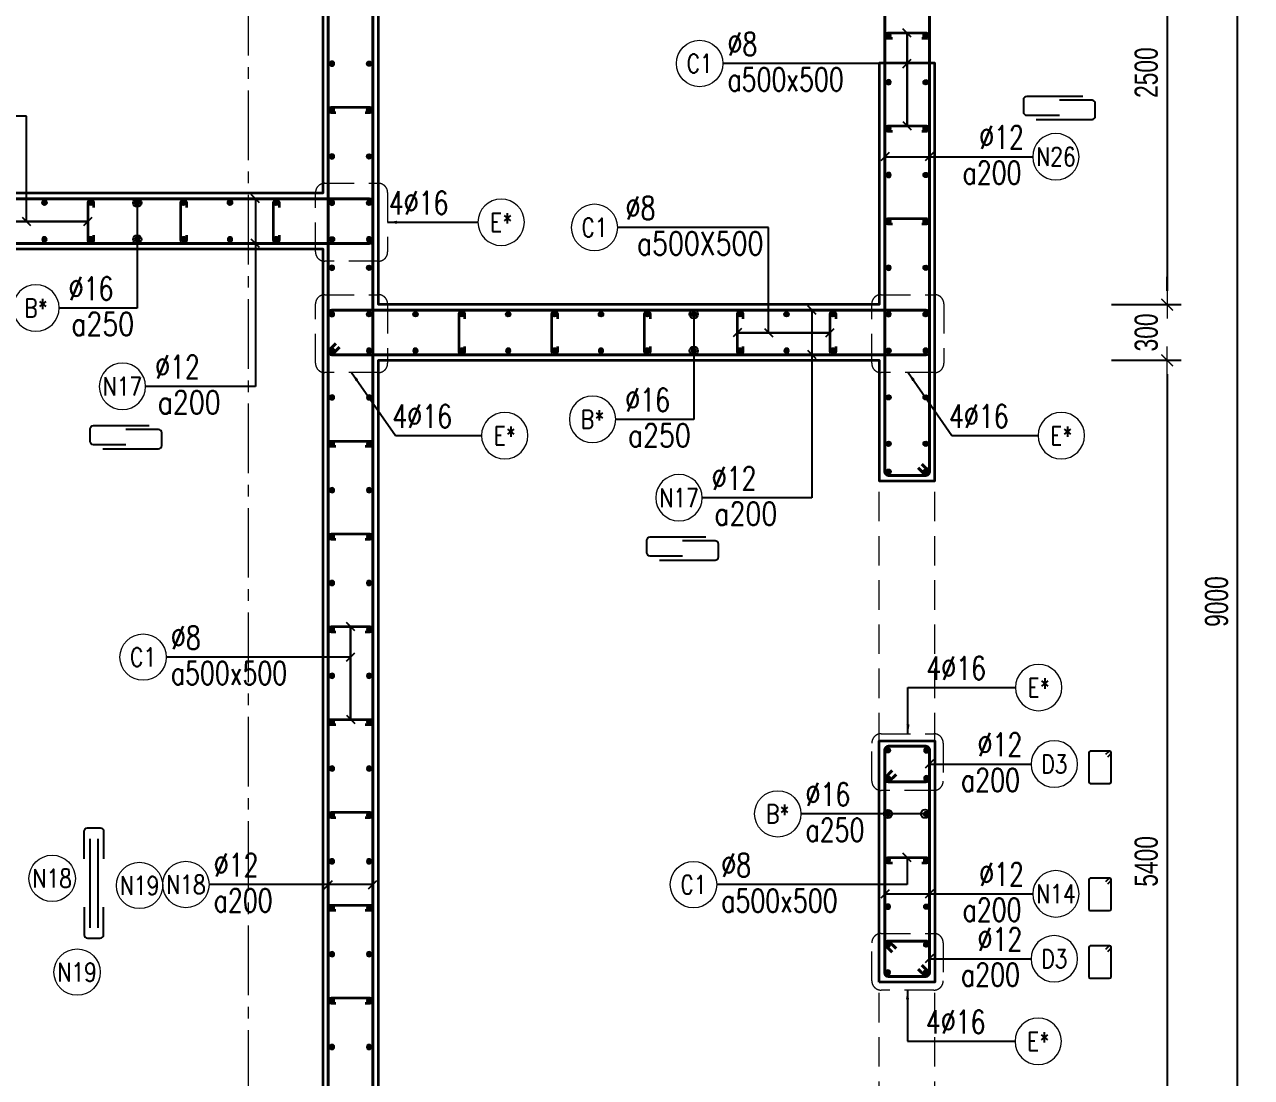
# Model space of a CAD drawing. Header units: millimetres. Extents: x 738475 to 1279438, y -34239 to 156422.
# Drawn here: x 1071865 to 1078478, y 142202 to 147875 of the extents above; entities that cross this region are included whole.
import ezdxf
from ezdxf.enums import TextEntityAlignment as Align

# ---------------------------------------------------------------- set-up
doc = ezdxf.new("R2010")
doc.units = ezdxf.units.MM
doc.header["$MEASUREMENT"] = 0
for name, pattern in [('HIDDEN', [9.525, 6.35, -3.175]), ('HIDDEN2', [4.7625, 3.175, -1.5875]), ('HT_Grid$0$CENTER2', [1.125, 0.75, -0.125, 0.125, -0.125])]:
    doc.linetypes.add(name, pattern=pattern)
doc.layers.get('0').update_dxf_attribs({"lineweight": 20})
doc.layers.get('Defpoints').update_dxf_attribs({"color": 151, "lineweight": 9})
for name, color, linetype in [('Hidden', 9, 'HIDDEN'), ('Leader', 6, 'Continuous'), ('Ligature', 1, 'Continuous')]:
    doc.layers.add(name, color=color, linetype=linetype)
for name, color, linetype, lineweight in [('HT_Grid$0$NDC_S_AXIS', 5, 'HT_Grid$0$CENTER2', 13), ('KC-LEADER', 153, 'Continuous', 18), ('KC-THEP', 6, 'Continuous', 40), ('NDC_S_BEAM', 3, 'HIDDEN2', 20), ('NDC_S_DIM', 1, 'Continuous', 15), ('NDC_S_HIDDEN', 8, 'HIDDEN2', 13), ('NDC_S_LEADER', 1, 'Continuous', 15), ('NDC_S_REBAR', 4, 'Continuous', 35), ('NDC_S_STIRRUP', 4, 'Continuous', 40), ('NDC_S_VN TEXT', 7, 'Continuous', 20), ('NDC_S_WALL', 6, 'Continuous', 35)]:
    doc.layers.add(name, color=color, linetype=linetype, lineweight=lineweight)
doc.styles.add('NDC_ARIAL', font='arial.ttf', dxfattribs={"width": 0.85})
doc.styles.add('NDC_DIM', font='', dxfattribs={"width": 0.75})
doc.styles.add('NDC_EN TXT', font='romans.shx', dxfattribs={"width": 0.8})
doc.styles.get('NDC_DIM').set_extended_font_data('Dotum')
doc.dimstyles.new('NDC_1-50', dxfattribs={"dimscale": 50, "dimtxt": 2.5, "dimasz": 1, "dimexe": 1.5, "dimexo": 0, "dimgap": 0.8, "dimtad": 1, "dimdec": 0, "dimdsep": 46, "dimtxsty": 'NDC_ARIAL', "dimblk": 'DIMMARK', "dimcen": 49999.938995, "dimdle": 1.5, "dimclrd": 1, "dimclre": 1, "dimclrt": 3, "dimadec": 0, "dimazin": 0, "dimtfac": 1, "dimtdec": 0, "dimtix": 1, "dimtmove": 2, "dimatfit": 3, "dimfxl": 1, "dimarcsym": 0})
doc.dimstyles.new('NDC_dim_30', dxfattribs={"dimscale": 30, "dimtxt": 2.5, "dimasz": 1.5, "dimexe": 1.5, "dimexo": 2.5, "dimgap": 1, "dimtad": 1, "dimdec": 0, "dimzin": 0, "dimdsep": 46, "dimtxsty": 'NDC_DIM', "dimblk": 'DIMMARK', "dimcen": 0.09, "dimdle": 1.2, "dimclrd": 1, "dimclre": 1, "dimclrt": 3, "dimadec": 0, "dimazin": 0, "dimtfac": 1, "dimtdec": 0, "dimtix": 1, "dimtofl": 0, "dimtmove": 0, "dimatfit": 3, "dimfxl": 6, "dimfxlon": 1, "dimtolj": 1, "dimtzin": 0, "dimarcsym": 0})
doc.dimstyles.new('NDC_dim_50', dxfattribs={"dimscale": 50, "dimtxt": 2.5, "dimasz": 1.5, "dimexe": 1.5, "dimexo": 2.5, "dimgap": 1, "dimtad": 1, "dimdec": 0, "dimzin": 0, "dimdsep": 46, "dimtxsty": 'NDC_DIM', "dimblk": 'DIMMARK', "dimcen": 0.09, "dimdle": 1.2, "dimclrd": 1, "dimclre": 1, "dimclrt": 3, "dimadec": 0, "dimazin": 0, "dimtfac": 1, "dimtdec": 0, "dimtix": 1, "dimtofl": 0, "dimtmove": 0, "dimatfit": 3, "dimfxl": 6, "dimfxlon": 1, "dimtolj": 1, "dimtzin": 0, "dimarcsym": 0})

# ---------------------------------------------------------------- blocks, each defined once
blk = doc.blocks.new('THEP')
at = {"layer": 'KC-LEADER', "color": 6}
blk.add_circle((0, 0), 14, dxfattribs=at)
at = {"layer": 'KC-THEP'}
for p, q in [((-14, 0), (14, 0)), ((9.9, 9.9), (-9.9, -9.9)), ((-9.9, 9.9), (9.9, -9.9)), ((0, 14), (0, -14))]:
    blk.add_line(p, q, dxfattribs=at)
blk = doc.blocks.new('DIMMARK')
at = {"layer": 'NDC_S_DIM', "color": 1}
blk.add_line((-1.5, 0), (1, 0), dxfattribs=at)
at = {"layer": 'NDC_S_DIM', "color": 2, "const_width": 0.1}
blk.add_lwpolyline([(-0.424, -0.424), (0.424, 0.424)], dxfattribs=at)
blk = doc.blocks.new('*U10')
blk.add_circle((2.5, 0), 2.5)
at = {"layer": 'NDC_S_VN TEXT', "color": 3, "style": 'NDC_EN TXT'}
for tag, width, p in [('DK2', 0.75, (-0.85, 0.85)), ('KC2', 0.8, (-0.85, -2.97))]:
    blk.add_attdef(tag, text='', height=2.5, dxfattribs=dict(at, width=width)).set_placement(p, align=Align.RIGHT)
at = {"layer": 'NDC_S_VN TEXT', "color": 7, "style": 'NDC_EN TXT', "width": 0.8}
blk.add_attdef('SH3', text='', height=2, dxfattribs=at).set_placement((2.5, 0), align=Align.MIDDLE)
blk = doc.blocks.new('A$C72321851')
at = {"layer": 'Ligature'}
for points in [[(-60.9, -129.3), (-60.9, 170.9, -0.414214), (-43.3, 188.5), (25.8, 188.5, -0.414214), (43.4, 170.9), (43.4, -4.3)], [(-39.7, -4.3), (-39.7, -179.5, 0.414214), (-22.1, -197.1), (47, -197.1, 0.414214), (64.6, -179.5), (64.6, 120.7)]]:
    blk.add_lwpolyline(points, format="xyb", dxfattribs=at)
blk = doc.blocks.new('*U13')
blk.add_circle((-2.5, 0), 2.5)
at = {"layer": 'NDC_S_VN TEXT', "color": 3, "style": 'NDC_EN TXT', "width": 0.75}
blk.add_attdef('DK1', (0.5, 0.85), '', height=2.5, dxfattribs=at)
at = {"layer": 'NDC_S_VN TEXT', "color": 7, "style": 'NDC_EN TXT', "width": 0.8}
blk.add_attdef('SH2', text='', height=2, dxfattribs=at).set_placement((-2.5, 0), align=Align.MIDDLE)
blk = doc.blocks.new('*U12')
blk.add_circle((-2.5, 0), 2.5)
at = {"layer": 'NDC_S_VN TEXT', "color": 3, "style": 'NDC_EN TXT', "width": 0.75}
for tag, p in [('DK1', (0.5, 0.85)), ('KC1', (0.5, -2.97))]:
    blk.add_attdef(tag, p, '', height=2.5, dxfattribs=at)
at = {"layer": 'NDC_S_VN TEXT', "color": 7, "style": 'NDC_EN TXT', "width": 0.8}
blk.add_attdef('SH2', text='', height=2, dxfattribs=at).set_placement((-2.5, 0), align=Align.MIDDLE)
blk = doc.blocks.new('A$C7BC65A55')
at = {"layer": 'Ligature'}
for p, q in [((-15.2, 372, 0), (-15.2, 38.5, 0)), ((15.2, 372, 0), (15.2, 38.5, 0))]:
    blk.add_line(p, q, dxfattribs=at)
for points in [[(-36.2, 296.5), (-36.2, 400.9, -0.414214), (-24, 413.1), (24, 413.1, -0.414214), (36.2, 400.9), (36.2, 296.5)], [(-36.2, 116.5), (-36.2, 12.2, 0.414214), (-24, 0), (24, 0, 0.414214), (36.2, 12.2), (36.2, 116.5)]]:
    blk.add_lwpolyline(points, format="xyb", dxfattribs=at)
blk = doc.blocks.new('*U11')
blk.add_circle((-2.5, 0), 2.5)
at = {"layer": 'NDC_S_VN TEXT', "color": 3, "style": 'NDC_EN TXT', "width": 0.75}
for tag, p in [('DK1', (0.5, 0.85)), ('KC1', (0.5, -2.97))]:
    blk.add_attdef(tag, p, '', height=2.5, dxfattribs=at)
at = {"layer": 'NDC_S_VN TEXT', "color": 7, "style": 'NDC_EN TXT', "width": 0.8}
blk.add_attdef('SH2', text='', height=2, dxfattribs=at).set_placement((-2.5, 0), align=Align.MIDDLE)
blk = doc.blocks.new('*D998')
at = {"layer": 'Defpoints', "color": 0, "transparency": 16777216}
for p in [(1076771.7, 145497.9), (1076471.7, 140747.9), (1076771.7, 139085.9)]:
    blk.add_point(p, dxfattribs=at)
at = {"layer": 'NDC_S_DIM', "color": 1, "lineweight": -2, "transparency": 16777216}
for p, q in [((1076471.7, 139385.9), (1076471.7, 139010.9)), ((1076771.7, 139385.9), (1076771.7, 139010.9)), ((1076396.7, 139085.9), (1076321.7, 139085.9)), ((1076846.7, 139085.9), (1076921.7, 139085.9))]:
    blk.add_line(p, q, dxfattribs=at)
at = {"layer": 'NDC_S_DIM', "color": 1, "lineweight": -2, "transparency": 16777216, "xscale": 75, "yscale": 75, "zscale": 75}
blk.add_blockref('DIMMARK', (1076471.7, 139085.9), dxfattribs=at)
at = {"layer": 'NDC_S_DIM', "color": 1, "lineweight": -2, "transparency": 16777216, "xscale": 75, "yscale": 75, "zscale": 75, "rotation": 180}
blk.add_blockref('DIMMARK', (1076771.7, 139085.9), dxfattribs=at)
at = {"layer": 'NDC_S_DIM', "color": 3, "transparency": 16777216, "insert": (1076621.7, 139198.5), "char_height": 125, "attachment_point": 5, "style": 'NDC_DIM'}
blk.add_mtext('\\A1;300', dxfattribs=at)
blk = doc.blocks.new('*D1005')
at = {"layer": 'Defpoints', "color": 0, "transparency": 16777216}
for p in [(1076771.7, 149266.2), (1078402.6, 149266.2), (1076771.7, 140266.2)]:
    blk.add_point(p, dxfattribs=at)
at = {"layer": 'NDC_S_DIM', "color": 1, "lineweight": -2, "transparency": 16777216}
for p, q in [((1078102.6, 149266.2), (1078477.6, 149266.2)), ((1078402.6, 140341.2), (1078402.6, 149191.2)), ((1078102.6, 140266.2), (1078477.6, 140266.2))]:
    blk.add_line(p, q, dxfattribs=at)
at = {"layer": 'NDC_S_DIM', "color": 1, "lineweight": -2, "transparency": 16777216, "xscale": 75, "yscale": 75, "zscale": 75}
for p, rotation in [((1078402.6, 149266.2), 90), ((1078402.6, 140266.2), 270)]:
    blk.add_blockref('DIMMARK', p, dxfattribs=dict(at, rotation=rotation))
at = {"layer": 'NDC_S_DIM', "color": 3, "transparency": 16777216, "insert": (1078290, 144766.2), "char_height": 125, "attachment_point": 5, "rotation": 90, "style": 'NDC_DIM'}
blk.add_mtext('\\A1;9000', dxfattribs=at)
blk = doc.blocks.new('*D1014')
at = {"layer": 'Defpoints', "color": 0, "ltscale": 200, "transparency": 16777216}
for p in [(1076471.7, 148866.2), (1076471.7, 146366.2), (1078023.5, 146366.2)]:
    blk.add_point(p, dxfattribs=at)
at = {"layer": 'NDC_S_DIM', "color": 1, "lineweight": -2, "ltscale": 200, "transparency": 16777216}
for p, q in [((1077723.5, 148866.2), (1078098.5, 148866.2)), ((1078023.5, 148791.2), (1078023.5, 146441.2)), ((1077723.5, 146366.2), (1078098.5, 146366.2))]:
    blk.add_line(p, q, dxfattribs=at)
at = {"layer": 'NDC_S_DIM', "color": 1, "lineweight": -2, "ltscale": 200, "transparency": 16777216, "xscale": 75, "yscale": 75, "zscale": 75}
for p, rotation in [((1078023.5, 148866.2), 90), ((1078023.5, 146366.2), 270)]:
    blk.add_blockref('DIMMARK', p, dxfattribs=dict(at, rotation=rotation))
at = {"layer": 'NDC_S_DIM', "color": 3, "ltscale": 200, "transparency": 16777216, "insert": (1077910.9, 147616.2), "char_height": 125, "attachment_point": 5, "rotation": 90, "style": 'NDC_DIM'}
blk.add_mtext('\\A1;2500', dxfattribs=at)
blk = doc.blocks.new('*D1015')
at = {"layer": 'Defpoints', "color": 0, "ltscale": 200, "transparency": 16777216}
for p in [(1076471.7, 146366.2), (1076471.7, 146066.2), (1078023.5, 146066.2)]:
    blk.add_point(p, dxfattribs=at)
at = {"layer": 'NDC_S_DIM', "color": 1, "lineweight": -2, "ltscale": 200, "transparency": 16777216}
for p, q in [((1078023.5, 146441.2), (1078023.5, 146516.2)), ((1077723.5, 146366.2), (1078098.5, 146366.2)), ((1077723.5, 146066.2), (1078098.5, 146066.2)), ((1078023.5, 145991.2), (1078023.5, 145916.2))]:
    blk.add_line(p, q, dxfattribs=at)
at = {"layer": 'NDC_S_DIM', "color": 1, "lineweight": -2, "ltscale": 200, "transparency": 16777216, "xscale": 75, "yscale": 75, "zscale": 75}
for p, rotation in [((1078023.5, 146366.2), 270), ((1078023.5, 146066.2), 90)]:
    blk.add_blockref('DIMMARK', p, dxfattribs=dict(at, rotation=rotation))
at = {"layer": 'NDC_S_DIM', "color": 3, "ltscale": 200, "transparency": 16777216, "insert": (1077910.9, 146216.2), "char_height": 125, "attachment_point": 5, "rotation": 90, "style": 'NDC_DIM'}
blk.add_mtext('\\A1;300', dxfattribs=at)
blk = doc.blocks.new('*D1016')
at = {"layer": 'Defpoints', "color": 0, "ltscale": 200, "transparency": 16777216}
for p in [(1076471.7, 146066.2), (1076471.7, 140666.2), (1078023.5, 140666.2)]:
    blk.add_point(p, dxfattribs=at)
at = {"layer": 'NDC_S_DIM', "color": 1, "lineweight": -2, "ltscale": 200, "transparency": 16777216}
for p, q in [((1077723.5, 146066.2), (1078098.5, 146066.2)), ((1078023.5, 145991.2), (1078023.5, 140741.2)), ((1077723.5, 140666.2), (1078098.5, 140666.2))]:
    blk.add_line(p, q, dxfattribs=at)
at = {"layer": 'NDC_S_DIM', "color": 1, "lineweight": -2, "ltscale": 200, "transparency": 16777216, "xscale": 75, "yscale": 75, "zscale": 75}
for p, rotation in [((1078023.5, 146066.2), 90), ((1078023.5, 140666.2), 270)]:
    blk.add_blockref('DIMMARK', p, dxfattribs=dict(at, rotation=rotation))
at = {"layer": 'NDC_S_DIM', "color": 3, "ltscale": 200, "transparency": 16777216, "insert": (1077910.9, 143366.2), "char_height": 125, "attachment_point": 5, "rotation": 90, "style": 'NDC_DIM'}
blk.add_mtext('\\A1;5400', dxfattribs=at)

msp = doc.modelspace()

# ---------------------------------------------------------------- linework, layer by layer
for centre in [(1072013.373, 143274.632), (1072484.342, 143236.472), (1072147.821, 142769.629)]:
    msp.add_circle(centre, 125)
at = {"layer": 'HT_Grid$0$NDC_S_AXIS', "ltscale": 500}
msp.add_line((1073071.673, 138707.632), (1073071.673, 150983.746), dxfattribs=at)
at = {"layer": 'Ligature'}
for points in [[(1077702.862, 143929.717), (1077718.828, 143945.683, 0.66817864), (1077713.054, 143959.621), (1077608.425, 143959.621, 0.41421356), (1077600.261, 143951.456), (1077600.261, 143794.348, 0.41421356), (1077608.426, 143786.184), (1077713.054, 143786.184, 0.41421356), (1077721.219, 143794.348), (1077721.219, 143951.456, 0.66817864), (1077707.281, 143957.229), (1077691.315, 143941.264)], [(1077702.834, 143245.288), (1077718.8, 143261.253, 0.66817864), (1077713.026, 143275.192), (1077608.397, 143275.192, 0.41421356), (1077600.232, 143267.027), (1077600.233, 143109.919, 0.41421356), (1077608.397, 143101.754), (1077713.026, 143101.754, 0.41421356), (1077721.191, 143109.919), (1077721.191, 143267.027, 0.66817864), (1077707.253, 143272.8), (1077691.287, 143256.834)], [(1077702.834, 142880.687), (1077718.8, 142896.652, 0.66817864), (1077713.026, 142910.591), (1077608.397, 142910.591, 0.41421356), (1077600.232, 142902.426), (1077600.233, 142745.318, 0.41421356), (1077608.397, 142737.153), (1077713.026, 142737.153, 0.41421356), (1077721.191, 142745.318), (1077721.191, 142902.426, 0.66817864), (1077707.253, 142908.199), (1077691.287, 142892.233)]]:
    msp.add_lwpolyline(points, format="xyb", dxfattribs=at)
at = {"layer": 'NDC_S_BEAM', "ltscale": 50}
for p, q in [((1076471.673, 144007.897), (1076471.673, 145407.897)), ((1076771.673, 144007.897), (1076771.673, 145407.897)), ((1076471.673, 141307.897), (1076471.673, 142707.897)), ((1076771.673, 141307.897), (1076771.673, 142707.897))]:
    msp.add_line(p, q, dxfattribs=at)
at = {"layer": 'NDC_S_HIDDEN', "ltscale": 50}
for points in [[(1073482.719, 147019.641), (1073771.673, 147019.641, -0.41421356), (1073821.673, 146969.641), (1073821.673, 146649.903, -0.41421356), (1073771.673, 146599.903), (1073482.719, 146599.903, -0.41421356), (1073432.719, 146649.903), (1073432.719, 146969.641, -0.41421356)], [(1073482.719, 146419.641), (1073771.673, 146419.641, -0.41421356), (1073821.673, 146369.641), (1073821.673, 146049.903, -0.41421356), (1073771.673, 145999.903), (1073482.719, 145999.903, -0.41421356), (1073432.719, 146049.903), (1073432.719, 146369.641, -0.41421356)], [(1076480.837, 146419.641), (1076769.79, 146419.641, -0.41421356), (1076819.79, 146369.641), (1076819.79, 146049.903, -0.41421356), (1076769.79, 145999.903), (1076480.837, 145999.903, -0.41421356), (1076430.837, 146049.903), (1076430.837, 146369.641, -0.41421356)], [(1076481.406, 144053.843), (1076766.162, 144053.843, -0.41421356), (1076816.162, 144003.843), (1076816.162, 143798.835, -0.41421356), (1076766.162, 143748.835), (1076481.406, 143748.835, -0.41421356), (1076431.406, 143798.835), (1076431.406, 144003.843, -0.41421356)], [(1076481.406, 142977.732), (1076766.162, 142977.732, -0.41421356), (1076816.162, 142927.732), (1076816.162, 142722.724, -0.41421356), (1076766.162, 142672.724), (1076481.406, 142672.724, -0.41421356), (1076431.406, 142722.724), (1076431.406, 142927.732, -0.41421356)]]:
    msp.add_lwpolyline(points, format="xyb", close=True, dxfattribs=at)
at = {"layer": 'NDC_S_REBAR'}
for points in [[(1076543.21, 147799.656), (1076518.21, 147799.656, -1), (1076518.21, 147829.656), (1076725.234, 147829.656, -1), (1076725.234, 147799.656), (1076700.234, 147799.656)], [(1073543.099, 147399.656), (1073518.099, 147399.656, -1), (1073518.099, 147429.656), (1073725.123, 147429.656, -1), (1073725.123, 147399.656), (1073700.123, 147399.656)], [(1076543.21, 147299.656), (1076518.21, 147299.656, -1), (1076518.21, 147329.656), (1076725.234, 147329.656, -1), (1076725.234, 147299.656), (1076700.234, 147299.656)], [(1072236.673, 146739.656), (1072236.673, 146714.656, -1), (1072206.673, 146714.656), (1072206.673, 146914.656, -1), (1072236.673, 146914.656), (1072236.673, 146889.656)], [(1072736.673, 146739.656), (1072736.673, 146714.656, -1), (1072706.673, 146714.656), (1072706.673, 146914.656, -1), (1072736.673, 146914.656), (1072736.673, 146889.656)], [(1073236.673, 146739.656), (1073236.673, 146714.656, -1), (1073206.673, 146714.656), (1073206.673, 146914.656, -1), (1073236.673, 146914.656), (1073236.673, 146889.656)], [(1076543.21, 146799.656), (1076518.21, 146799.656, -1), (1076518.21, 146829.656), (1076725.234, 146829.656, -1), (1076725.234, 146799.656), (1076700.234, 146799.656)], [(1074236.673, 146139.656), (1074236.673, 146114.656, -1), (1074206.673, 146114.656), (1074206.673, 146314.656, -1), (1074236.673, 146314.656), (1074236.673, 146289.656)], [(1074736.673, 146139.656), (1074736.673, 146114.656, -1), (1074706.673, 146114.656), (1074706.673, 146314.656, -1), (1074736.673, 146314.656), (1074736.673, 146289.656)], [(1075236.673, 146139.656), (1075236.673, 146114.656, -1), (1075206.673, 146114.656), (1075206.673, 146314.656, -1), (1075236.673, 146314.656), (1075236.673, 146289.656)], [(1075736.673, 146139.656), (1075736.673, 146114.656, -1), (1075706.673, 146114.656), (1075706.673, 146314.656, -1), (1075736.673, 146314.656), (1075736.673, 146289.656)], [(1076236.673, 146139.656), (1076236.673, 146114.656, -1), (1076206.673, 146114.656), (1076206.673, 146314.656, -1), (1076236.673, 146314.656), (1076236.673, 146289.656)], [(1073543.21, 145601.203), (1073518.21, 145601.203, -1), (1073518.21, 145631.203), (1073725.234, 145631.203, -1), (1073725.234, 145601.203), (1073700.234, 145601.203)], [(1073543.21, 145101.203), (1073518.21, 145101.203, -1), (1073518.21, 145131.203), (1073725.234, 145131.203, -1), (1073725.234, 145101.203), (1073700.234, 145101.203)], [(1073543.21, 144601.203), (1073518.21, 144601.203, -1), (1073518.21, 144631.203), (1073725.234, 144631.203, -1), (1073725.234, 144601.203), (1073700.234, 144601.203)], [(1073543.21, 144101.203), (1073518.21, 144101.203, -1), (1073518.21, 144131.203), (1073725.234, 144131.203, -1), (1073725.234, 144101.203), (1073700.234, 144101.203)], [(1073543.21, 143601.203), (1073518.21, 143601.203, -1), (1073518.21, 143631.203), (1073725.234, 143631.203, -1), (1073725.234, 143601.203), (1073700.234, 143601.203)], [(1076543.16, 143357.18), (1076518.16, 143357.18, -1), (1076518.16, 143387.18), (1076725.185, 143387.18, -1), (1076725.185, 143357.18), (1076700.185, 143357.18)], [(1073543.21, 143101.203), (1073518.21, 143101.203, -1), (1073518.21, 143131.203), (1073725.234, 143131.203, -1), (1073725.234, 143101.203), (1073700.234, 143101.203)], [(1073543.21, 142601.203), (1073518.21, 142601.203, -1), (1073518.21, 142631.203), (1073725.234, 142631.203, -1), (1073725.234, 142601.203), (1073700.234, 142601.203)]]:
    msp.add_lwpolyline(points, format="xyb", dxfattribs=at)
at = {"layer": 'NDC_S_STIRRUP'}
for points in [[(1073701.673, 140256.203), (1073741.673, 140216.203, -0.41421356), (1073721.673, 140196.203), (1073521.673, 140196.203, -0.41421356), (1073501.673, 140216.203), (1073501.673, 149316.203, -0.41421356), (1073521.673, 149336.203), (1073721.673, 149336.203, -0.41421356), (1073741.673, 149316.203), (1073741.673, 140216.203, -0.41421356), (1073721.673, 140196.203), (1073681.673, 140236.203)], [(1076701.673, 145506.203), (1076741.673, 145466.203, -0.41421356), (1076721.673, 145446.203), (1076521.673, 145446.203, -0.41421356), (1076501.673, 145466.203), (1076501.673, 149316.203, -0.41421356), (1076521.673, 149336.203), (1076721.673, 149336.203, -0.41421356), (1076741.673, 149316.203), (1076741.673, 145466.203, -0.41421356), (1076721.673, 145446.203), (1076681.673, 145486.203)], [(1070461.673, 146736.203), (1070421.673, 146696.203, -0.41421356), (1070401.673, 146716.203), (1070401.673, 146916.203, -0.41421356), (1070421.673, 146936.203), (1073721.644, 146936.203, -0.41421356), (1073741.644, 146916.203), (1073741.644, 146716.203, -0.41435759), (1073721.644, 146696.203), (1070421.673, 146696.203, -0.41421356), (1070401.673, 146716.203), (1070441.673, 146756.203)], [(1073561.673, 146136.203), (1073521.673, 146096.203, -0.41421356), (1073501.673, 146116.203), (1073501.673, 146316.203, -0.41421356), (1073521.673, 146336.203), (1076721.673, 146336.203, -0.41421356), (1076741.673, 146316.203), (1076741.673, 146116.203, -0.41435759), (1076721.673, 146096.203), (1073521.673, 146096.203, -0.41421356), (1073501.673, 146116.203), (1073541.673, 146156.203)], [(1076541.673, 143855.233), (1076501.673, 143815.233, 0.41421356), (1076521.673, 143795.233), (1076721.673, 143795.233, 0.41421356), (1076741.673, 143815.233), (1076741.673, 143966.203, 0.41421356), (1076721.673, 143986.203), (1076521.673, 143986.203, 0.41421356), (1076501.673, 143966.203), (1076501.673, 143815.233, 0.41421356), (1076521.673, 143795.233), (1076561.673, 143835.233)], [(1076701.701, 142806.203), (1076741.701, 142766.203, -0.41421356), (1076721.701, 142746.203), (1076521.701, 142746.203, -0.41421356), (1076501.701, 142766.203), (1076501.701, 143966.203, -0.41421356), (1076521.701, 143986.203), (1076721.701, 143986.203, -0.41421356), (1076741.701, 143966.203), (1076741.701, 142766.203, -0.41421356), (1076721.701, 142746.203), (1076681.701, 142786.203)], [(1076541.673, 142877.173), (1076501.673, 142917.173, -0.41421356), (1076521.673, 142937.173), (1076721.673, 142937.173, -0.41421356), (1076741.673, 142917.173), (1076741.673, 142766.203, -0.41421356), (1076721.673, 142746.203), (1076521.673, 142746.203, -0.41421356), (1076501.673, 142766.203), (1076501.673, 142917.173, -0.41421356), (1076521.673, 142937.173), (1076561.673, 142897.173)]]:
    msp.add_lwpolyline(points, format="xyb", dxfattribs=at)
at = {"layer": 'NDC_S_WALL'}
for points in [[(1076471.673, 148766.203), (1076771.673, 148766.203), (1076771.673, 149366.203), (1072521.673, 149366.203), (1072521.673, 148866.203), (1073471.673, 148866.203), (1073471.673, 146966.203), (1070671.673, 146966.203)], [(1069171.673, 140166.203), (1076771.673, 140166.203), (1076771.673, 141316.203), (1076471.673, 141316.203), (1076471.673, 140666.203), (1073771.673, 140666.203), (1073771.673, 146066.203), (1076471.673, 146066.203), (1076471.673, 145416.203), (1076771.673, 145416.203), (1076771.673, 147666.203), (1076471.673, 147666.203), (1076471.673, 146366.203), (1073771.673, 146366.203), (1073771.673, 148866.203), (1076471.673, 148866.203), (1076471.673, 148766.203)], [(1070671.673, 146666.203), (1073471.673, 146666.203), (1073471.673, 140666.203), (1069171.673, 140666.203)], [(1076471.673, 142716.203), (1076471.673, 144016.203), (1076771.673, 144016.203), (1076771.673, 142716.203), (1076471.673, 142716.203)]]:
    msp.add_lwpolyline(points, dxfattribs=at)

# ---------------------------------------------------------------- block references
at = {"layer": 'Hidden', "xscale": 1.44, "yscale": 1.44, "zscale": 1.44}
msp.add_blockref('A$C7BC65A55', (1072238.453, 142952.352, 0.03), dxfattribs=at)
at = {"layer": 'KC-THEP', "xscale": -1}
for p, rotation in [((1076521.673, 147814.656), 170.331435563619), ((1073521.673, 147664.656), 170.331435563619), ((1076521.673, 147564.656), 170.331435563619), ((1073521.673, 147414.656), 170.331435563619), ((1076521.673, 147314.656), 170.331435563619), ((1073521.673, 147164.656), 170.331435563619), ((1076521.673, 147064.656), 170.331435563619), ((1073521.673, 146914.656), 170.331435563619), ((1076521.673, 146814.656), 170.331435563619), ((1071971.673, 146717.749), 350.3314355636191), ((1072221.673, 146717.749), 350.3314355636191), ((1072471.673, 146717.749), 350.3314355636191), ((1072721.673, 146717.749), 350.3314355636191), ((1072971.673, 146717.749), 350.3314355636191), ((1073221.673, 146717.749), 350.3314355636191), ((1073721.644, 146718.05), 170.331435563619), ((1073521.701, 146564.355), 350.3314355636191), ((1076521.673, 146564.656), 170.331435563619), ((1073521.701, 146314.355), 350.3314355636191), ((1076521.673, 146314.656), 170.331435563619), ((1073721.673, 146117.749), 350.3314355636191), ((1073971.673, 146117.749), 350.3314355636191), ((1074221.673, 146117.749), 350.3314355636191), ((1074471.673, 146117.749), 350.3314355636191), ((1074721.673, 146117.749), 350.3314355636191), ((1074971.673, 146117.749), 350.3314355636191), ((1075221.673, 146117.749), 350.3314355636191), ((1075471.673, 146117.749), 350.3314355636191), ((1075721.673, 146117.749), 350.3314355636191), ((1075971.673, 146117.749), 350.3314355636191), ((1076221.673, 146117.749), 350.3314355636191), ((1076721.644, 146118.05), 170.331435563619), ((1073521.783, 145866.203), 350.3314355636191), ((1073721.783, 145866.203), 350.3314355636191), ((1073521.783, 145616.203), 350.3314355636191), ((1073721.783, 145616.203), 350.3314355636191), ((1073521.783, 145366.203), 350.3314355636191), ((1073721.783, 145366.203), 350.3314355636191), ((1073521.783, 145116.203), 350.3314355636191), ((1073721.783, 145116.203), 350.3314355636191), ((1073521.783, 144866.203), 350.3314355636191), ((1073721.783, 144866.203), 350.3314355636191), ((1073521.783, 144616.203), 350.3314355636191), ((1073721.783, 144616.203), 350.3314355636191), ((1073521.783, 144366.203), 350.3314355636191), ((1073721.783, 144366.203), 350.3314355636191), ((1073521.783, 144116.203), 350.3314355636191), ((1073721.783, 144116.203), 350.3314355636191), ((1076725.185, 143964.354), 170.331435563619), ((1073521.783, 143866.203), 350.3314355636191), ((1073721.783, 143866.203), 350.3314355636191), ((1076725.185, 143814.354), 170.331435563619), ((1076518.16, 143622.18), 350.3314355636191), ((1073521.783, 143616.203), 350.3314355636191), ((1073721.783, 143616.203), 350.3314355636191), ((1073521.783, 143366.203), 350.3314355636191), ((1073721.783, 143366.203), 350.3314355636191), ((1076518.16, 143372.18), 350.3314355636191), ((1073521.783, 143116.203), 350.3314355636191), ((1073721.783, 143116.203), 350.3314355636191), ((1076518.16, 143122.18), 350.3314355636191), ((1076518.16, 142918.051), 350.3314355636191), ((1073521.783, 142866.203), 350.3314355636191), ((1073721.783, 142866.203), 350.3314355636191), ((1076518.16, 142768.051), 350.3314355636191), ((1073521.783, 142616.203), 350.3314355636191), ((1073721.783, 142616.203), 350.3314355636191), ((1073521.783, 142366.203), 350.3314355636191), ((1073721.783, 142366.203), 350.3314355636191)]:
    msp.add_blockref('THEP', p, dxfattribs=dict(at, rotation=rotation))
at = {"layer": 'KC-THEP'}
for p, rotation in [((1076721.644, 147814.355), 9.66856443638095), ((1073721.644, 147664.355), 9.66856443638095), ((1076721.644, 147564.355), 9.66856443638095), ((1073721.644, 147414.355), 9.66856443638095), ((1076721.644, 147314.355), 9.66856443638095), ((1073721.644, 147164.355), 9.66856443638095), ((1076721.644, 147064.355), 9.66856443638095), ((1071971.673, 146914.656), 189.6685644363809), ((1072221.673, 146914.656), 189.6685644363809), ((1072471.673, 146914.656), 189.6685644363809), ((1072721.673, 146914.656), 189.6685644363809), ((1072971.673, 146914.656), 189.6685644363809), ((1073221.673, 146914.656), 189.6685644363809), ((1073721.644, 146914.355), 9.66856443638095), ((1076721.644, 146814.355), 9.66856443638095), ((1073521.673, 146717.749), 9.668564436380898), ((1073721.673, 146564.656), 189.6685644363809), ((1076721.644, 146564.355), 9.66856443638095), ((1073721.673, 146314.656), 189.6685644363809), ((1073971.673, 146314.656), 189.6685644363809), ((1074221.673, 146314.656), 189.6685644363809), ((1074471.673, 146314.656), 189.6685644363809), ((1074721.673, 146314.656), 189.6685644363809), ((1074971.673, 146314.656), 189.6685644363809), ((1075221.673, 146314.656), 189.6685644363809), ((1075471.673, 146314.656), 189.6685644363809), ((1075721.673, 146314.656), 189.6685644363809), ((1075971.673, 146314.656), 189.6685644363809), ((1076221.673, 146314.656), 189.6685644363809), ((1076721.644, 146314.355), 9.66856443638095), ((1073521.701, 146118.05), 189.6685644363809), ((1076521.673, 146117.749), 9.668564436380898), ((1076521.673, 145866.203), 9.668564436380926), ((1076721.673, 145866.203), 9.668564436380926), ((1076521.673, 145616.203), 9.668564436380926), ((1076721.673, 145616.203), 9.668564436380926), ((1076521.673, 145466.203), 9.668564436380926), ((1076721.673, 145466.203), 9.668564436380926), ((1076518.16, 143964.354), 189.6685644363809), ((1076518.16, 143814.354), 189.6685644363809), ((1076725.185, 143622.18), 9.668564436380946), ((1076725.185, 143372.18), 9.668564436380946), ((1076725.185, 143122.18), 9.668564436380946), ((1076725.185, 142918.051), 9.668564436380946), ((1076725.185, 142768.051), 9.668564436380946)]:
    msp.add_blockref('THEP', p, dxfattribs=dict(at, rotation=rotation))
at = {"layer": 'Leader', "xscale": -1, "rotation": 270.0000000000001}
for p in [(1077447.265, 147424.279), (1072415.597, 145650.096), (1075415.597, 145050.096)]:
    msp.add_blockref('A$C72321851', p, dxfattribs=at)
at = {"layer": 'NDC_S_VN TEXT', "xscale": 50, "yscale": 50, "zscale": 50}
for name, p, values in [('*U12', (1075628.409, 147665.294), {'SH2': 'C1', 'DK1': '%%c8', 'KC1': 'a500x500'}), ('*U12', (1072628.409, 144466.841), {'SH2': 'C1', 'DK1': '%%c8', 'KC1': 'a500x500'}), ('*U11', (1076049.214, 143622.18), {'SH2': 'B*', 'DK1': '%%C16', 'KC1': 'a250'}), ('*U11', (1072859.285, 143241.641), {'SH2': 'N18', 'DK1': '%%C12', 'KC1': 'a200'}), ('*U12', (1075595.229, 143240.906), {'SH2': 'C1', 'DK1': '%%c8', 'KC1': 'a500x500'})]:
    msp.add_blockref(name, p, dxfattribs=at).add_auto_attribs(values)
at = {"layer": 'NDC_S_VN TEXT'}
ref = msp.add_blockref('*U11', (1077298.479, 147163.033), dxfattribs=dict(at, xscale=-50, yscale=50, zscale=50))
ref.add_attrib('SH2', 'N26', dxfattribs={"color": 7, "height": 100, "style": 'NDC_EN TXT', "width": 0.8}).set_placement((1077423.479, 147163.033), align=Align.MIDDLE)
ref.add_attrib('DK1', '%%C12', (1077010.086, 147205.308), dxfattribs={"color": 3, "height": 125, "style": 'NDC_EN TXT', "width": 0.75})
ref.add_attrib('KC1', 'a200', (1076920.8, 147014.406), dxfattribs={"color": 3, "height": 125, "style": 'NDC_EN TXT', "width": 0.75})
ref = msp.add_blockref('*U13', (1074308.467, 146809.772), dxfattribs=dict(at, xscale=-50, yscale=50, zscale=50))
ref.add_attrib('SH2', 'E*', dxfattribs={"color": 7, "height": 100, "style": 'NDC_EN TXT', "width": 0.8}).set_placement((1074433.467, 146809.772), align=Align.MIDDLE)
ref.add_attrib('DK1', '4%%C16', (1073828.11, 146852.047), dxfattribs={"color": 3, "height": 125, "style": 'NDC_EN TXT', "width": 0.75})
ref = msp.add_blockref('*U10', (1075061.648, 146781.998), dxfattribs=dict(at, xscale=-50, yscale=50, zscale=50))
ref.add_attrib('SH3', 'C1', dxfattribs={"color": 7, "height": 100, "style": 'NDC_EN TXT', "width": 0.8}).set_placement((1074936.648, 146781.998), align=Align.MIDDLE)
ref.add_attrib('DK2', '%%c8', dxfattribs={"color": 3, "height": 125, "style": 'NDC_EN TXT', "width": 0.75}).set_placement((1075264.862, 146824.274), align=Align.RIGHT)
ref.add_attrib('KC2', 'a500X500', dxfattribs={"color": 3, "height": 125, "style": 'NDC_EN TXT', "width": 0.8}).set_placement((1075847.005, 146633.371), align=Align.RIGHT)
ref = msp.add_blockref('*U10', (1072051.061, 146348.037), dxfattribs=dict(at, xscale=-50, yscale=50, zscale=50))
ref.add_attrib('SH3', 'B*', dxfattribs={"color": 7, "height": 100, "style": 'NDC_EN TXT', "width": 0.8}).set_placement((1071926.061, 146348.037), align=Align.MIDDLE)
ref.add_attrib('DK2', '%%C16', dxfattribs={"color": 3, "height": 125, "style": 'NDC_EN TXT', "width": 0.75}).set_placement((1072343.561, 146390.312), align=Align.RIGHT)
ref.add_attrib('KC2', 'a250', dxfattribs={"color": 3, "height": 125, "style": 'NDC_EN TXT', "width": 0.8}).set_placement((1072455.466, 146199.41), align=Align.RIGHT)
ref = msp.add_blockref('*U10', (1072517.018, 145925.639), dxfattribs=dict(at, xscale=-50, yscale=50, zscale=50))
ref.add_attrib('SH3', 'N17', dxfattribs={"color": 7, "height": 100, "style": 'NDC_EN TXT', "width": 0.8}).set_placement((1072392.018, 145925.639), align=Align.MIDDLE)
ref.add_attrib('DK2', '%%C12', dxfattribs={"color": 3, "height": 125, "style": 'NDC_EN TXT', "width": 0.75}).set_placement((1072809.518, 145967.914), align=Align.RIGHT)
ref.add_attrib('KC2', 'a200', dxfattribs={"color": 3, "height": 125, "style": 'NDC_EN TXT', "width": 0.8}).set_placement((1072921.423, 145777.012), align=Align.RIGHT)
ref = msp.add_blockref('*U10', (1075051.061, 145748.037), dxfattribs=dict(at, xscale=-50, yscale=50, zscale=50))
ref.add_attrib('SH3', 'B*', dxfattribs={"color": 7, "height": 100, "style": 'NDC_EN TXT', "width": 0.8}).set_placement((1074926.061, 145748.037), align=Align.MIDDLE)
ref.add_attrib('DK2', '%%C16', dxfattribs={"color": 3, "height": 125, "style": 'NDC_EN TXT', "width": 0.75}).set_placement((1075343.561, 145790.312), align=Align.RIGHT)
ref.add_attrib('KC2', 'a250', dxfattribs={"color": 3, "height": 125, "style": 'NDC_EN TXT', "width": 0.8}).set_placement((1075455.466, 145599.41), align=Align.RIGHT)
ref = msp.add_blockref('*U13', (1074327.675, 145660.19), dxfattribs=dict(at, xscale=-50, yscale=50, zscale=50))
ref.add_attrib('SH2', 'E*', dxfattribs={"color": 7, "height": 100, "style": 'NDC_EN TXT', "width": 0.8}).set_placement((1074452.675, 145660.19), align=Align.MIDDLE)
ref.add_attrib('DK1', '4%%C16', (1073847.318, 145702.465), dxfattribs={"color": 3, "height": 125, "style": 'NDC_EN TXT', "width": 0.75})
ref = msp.add_blockref('*U13', (1077327.675, 145660.19), dxfattribs=dict(at, xscale=-50, yscale=50, zscale=50))
ref.add_attrib('SH2', 'E*', dxfattribs={"color": 7, "height": 100, "style": 'NDC_EN TXT', "width": 0.8}).set_placement((1077452.675, 145660.19), align=Align.MIDDLE)
ref.add_attrib('DK1', '4%%C16', (1076847.318, 145702.465), dxfattribs={"color": 3, "height": 125, "style": 'NDC_EN TXT', "width": 0.75})
ref = msp.add_blockref('*U10', (1075517.018, 145325.639), dxfattribs=dict(at, xscale=-50, yscale=50, zscale=50))
ref.add_attrib('SH3', 'N17', dxfattribs={"color": 7, "height": 100, "style": 'NDC_EN TXT', "width": 0.8}).set_placement((1075392.018, 145325.639), align=Align.MIDDLE)
ref.add_attrib('DK2', '%%C12', dxfattribs={"color": 3, "height": 125, "style": 'NDC_EN TXT', "width": 0.75}).set_placement((1075809.518, 145367.914), align=Align.RIGHT)
ref.add_attrib('KC2', 'a200', dxfattribs={"color": 3, "height": 125, "style": 'NDC_EN TXT', "width": 0.8}).set_placement((1075921.423, 145177.012), align=Align.RIGHT)
ref = msp.add_blockref('*U13', (1077205.525, 144302.703), dxfattribs=dict(at, xscale=-50, yscale=50, zscale=50))
ref.add_attrib('SH2', 'E*', dxfattribs={"color": 7, "height": 100, "style": 'NDC_EN TXT', "width": 0.8}).set_placement((1077330.525, 144302.703), align=Align.MIDDLE)
ref.add_attrib('DK1', '4%%C16', (1076725.168, 144344.978), dxfattribs={"color": 3, "height": 125, "style": 'NDC_EN TXT', "width": 0.75})
ref = msp.add_blockref('*U11', (1077289.938, 143890.718), dxfattribs=dict(at, xscale=-50, yscale=50, zscale=50))
ref.add_attrib('SH2', 'D3', dxfattribs={"color": 7, "height": 100, "style": 'NDC_EN TXT', "width": 0.8}).set_placement((1077414.938, 143890.718), align=Align.MIDDLE)
ref.add_attrib('DK1', '%%C12', (1077001.545, 143932.993), dxfattribs={"color": 3, "height": 125, "style": 'NDC_EN TXT', "width": 0.75})
ref.add_attrib('KC1', 'a200', (1076912.259, 143742.091), dxfattribs={"color": 3, "height": 125, "style": 'NDC_EN TXT', "width": 0.75})
ref = msp.add_blockref('*U11', (1077298.507, 143191.384), dxfattribs=dict(at, xscale=-50, yscale=50, zscale=50))
ref.add_attrib('SH2', 'N14', dxfattribs={"color": 7, "height": 100, "style": 'NDC_EN TXT', "width": 0.8}).set_placement((1077423.507, 143191.384), align=Align.MIDDLE)
ref.add_attrib('DK1', '%%C12', (1077010.114, 143233.659), dxfattribs={"color": 3, "height": 125, "style": 'NDC_EN TXT', "width": 0.75})
ref.add_attrib('KC1', 'a200', (1076920.828, 143042.757), dxfattribs={"color": 3, "height": 125, "style": 'NDC_EN TXT', "width": 0.75})
ref = msp.add_blockref('*U11', (1077289.91, 142841.688), dxfattribs=dict(at, xscale=-50, yscale=50, zscale=50))
ref.add_attrib('SH2', 'D3', dxfattribs={"color": 7, "height": 100, "style": 'NDC_EN TXT', "width": 0.8}).set_placement((1077414.91, 142841.688), align=Align.MIDDLE)
ref.add_attrib('DK1', '%%C12', (1077001.517, 142883.963), dxfattribs={"color": 3, "height": 125, "style": 'NDC_EN TXT', "width": 0.75})
ref.add_attrib('KC1', 'a200', (1076912.231, 142693.06), dxfattribs={"color": 3, "height": 125, "style": 'NDC_EN TXT', "width": 0.75})
ref = msp.add_blockref('*U13', (1077203.093, 142396.673), dxfattribs=dict(at, xscale=-50, yscale=50, zscale=50))
ref.add_attrib('SH2', 'E*', dxfattribs={"color": 7, "height": 100, "style": 'NDC_EN TXT', "width": 0.8}).set_placement((1077328.093, 142396.673), align=Align.MIDDLE)
ref.add_attrib('DK1', '4%%C16', (1076722.736, 142438.948), dxfattribs={"color": 3, "height": 125, "style": 'NDC_EN TXT', "width": 0.75})

# ---------------------------------------------------------------- texts
at = {"layer": 'NDC_S_VN TEXT', "color": 7, "style": 'NDC_EN TXT', "width": 0.8}
for tag, p in [('N18', (1072013.373, 143274.632)), ('N19', (1072484.342, 143236.472)), ('N19', (1072147.821, 142769.629))]:
    msp.add_attdef(tag, text='3', height=100, dxfattribs=at).set_placement(p, align=Align.MIDDLE)

# ---------------------------------------------------------------- dimensions: what is measured, and where the dimension line sits
at = {"layer": 'NDC_S_DIM'}
dim = msp.add_linear_dim(base=(1078402.583, 149266.203), p1=(1076771.673, 140266.203), p2=(1076771.673, 149266.203), angle=90, dimstyle='NDC_dim_50', dxfattribs=at)
dim.commit()
dim.dimension.update_dxf_attribs({"geometry": '*D1005', "text_midpoint": (1078289.998, 144766.203)})
at = {"layer": 'NDC_S_DIM', "ltscale": 200}
for base, p1, p2, picture, middle in [((1078023.472, 146366.203), (1076471.673, 148866.203), (1076471.673, 146366.203), '*D1014', (1077910.887, 147616.203)), ((1078023.472, 146066.203), (1076471.673, 146366.203), (1076471.673, 146066.203), '*D1015', (1077910.887, 146216.203)), ((1078023.472, 140666.203), (1076471.673, 146066.203), (1076471.673, 140666.203), '*D1016', (1077910.887, 143366.203))]:
    dim = msp.add_linear_dim(base=base, p1=p1, p2=p2, angle=90, dimstyle='NDC_dim_50', override={"dimtmove": 1}, dxfattribs=at)
    dim.commit()
    dim.dimension.update_dxf_attribs({"geometry": picture, "text_midpoint": middle})
at = {"layer": 'NDC_S_DIM'}
dim = msp.add_linear_dim(base=(1076771.673, 139085.904), p1=(1076471.673, 140747.898), p2=(1076771.673, 145497.898), dimstyle='NDC_dim_50', override={"dimtmove": 1}, dxfattribs=at)
dim.commit()
dim.dimension.update_dxf_attribs({"geometry": '*D998', "text_midpoint": (1076621.673, 139198.489)})

# ---------------------------------------------------------------- leaders
at = {"layer": 'NDC_S_LEADER'}
for points, dimstyle, override in [([(1076621.722, 147829.656), (1076621.722, 147329.656)], 'NDC_dim_30', {"dimtad": 0, "dimldrblk": 'Oblique'}), ([(1076621.722, 147329.656), (1076621.722, 147829.656)], 'NDC_dim_30', {"dimtad": 0, "dimldrblk": 'Oblique'}), ([(1076621.722, 147665.294), (1075628.409, 147665.294)], 'NDC_dim_30', {"dimtad": 0, "dimldrblk": 'Oblique'}), ([(1071874.545, 146814.656), (1071874.545, 147381.998), (1071061.648, 147381.998)], 'NDC_dim_30', {"dimtad": 0, "dimldrblk": 'Oblique'}), ([(1076501.644, 147162.852), (1077298.479, 147162.852)], 'NDC_dim_30', {"dimtad": 0, "dimldrblk": 'Oblique'}), ([(1076741.644, 147162.852), (1077298.479, 147162.852)], 'NDC_dim_30', {"dimtad": 0, "dimldrblk": 'Oblique'}), ([(1073108.765, 146936.203), (1073108.765, 145925.458), (1072517.019, 145925.458)], 'NDC_dim_30', {"dimtad": 0, "dimldrblk": 'Oblique'}), ([(1072471.673, 146914.656), (1072471.673, 146347.856), (1072051.061, 146347.856)], 'NDC_dim_30', {"dimgap": 1, "dimtad": 0, "dimldrblk": 'Origin'}), ([(1071706.673, 146814.656), (1072206.673, 146814.656)], 'NDC_dim_30', {"dimtad": 0, "dimldrblk": 'Oblique'}), ([(1072206.673, 146814.656), (1071706.673, 146814.656)], 'NDC_dim_30', {"dimtad": 0, "dimldrblk": 'Oblique'}), ([(1073821.673, 146809.772), (1074308.467, 146809.772)], 'NDC_1-50', {"dimgap": 0.8, "dimtad": 0}), ([(1075874.545, 146214.656), (1075874.545, 146781.998), (1075061.648, 146781.998)], 'NDC_dim_30', {"dimtad": 0, "dimldrblk": 'Oblique'}), ([(1072471.673, 146717.749), (1072471.673, 146347.856), (1072051.061, 146347.856)], 'NDC_dim_30', {"dimgap": 1, "dimtad": 0, "dimldrblk": 'Origin'}), ([(1073108.765, 146696.203), (1073108.765, 145925.458), (1072517.019, 145925.458)], 'NDC_dim_30', {"dimtad": 0, "dimldrblk": 'Oblique'}), ([(1076108.765, 146336.203), (1076108.765, 145325.458), (1075517.019, 145325.458)], 'NDC_dim_30', {"dimtad": 0, "dimldrblk": 'Oblique'}), ([(1075471.673, 146314.656), (1075471.673, 145747.856), (1075051.061, 145747.856)], 'NDC_dim_30', {"dimgap": 1, "dimtad": 0, "dimldrblk": 'Origin'}), ([(1075706.673, 146214.656), (1076206.673, 146214.656)], 'NDC_dim_30', {"dimtad": 0, "dimldrblk": 'Oblique'}), ([(1076206.673, 146214.656), (1075706.673, 146214.656)], 'NDC_dim_30', {"dimtad": 0, "dimldrblk": 'Oblique'}), ([(1075471.673, 146117.749), (1075471.673, 145747.856), (1075051.061, 145747.856)], 'NDC_dim_30', {"dimgap": 1, "dimtad": 0, "dimldrblk": 'Origin'}), ([(1076108.765, 146096.203), (1076108.765, 145325.458), (1075517.019, 145325.458)], 'NDC_dim_30', {"dimtad": 0, "dimldrblk": 'Oblique'}), ([(1073627.196, 145999.903), (1073863.158, 145660.19), (1074327.675, 145660.19)], 'NDC_1-50', {"dimgap": 0.8, "dimtad": 0}), ([(1076627.196, 145999.903), (1076863.158, 145660.19), (1077327.675, 145660.19)], 'NDC_1-50', {"dimgap": 0.8, "dimtad": 0}), ([(1073621.722, 144631.203), (1073621.722, 144131.203)], 'NDC_dim_30', {"dimtad": 0, "dimldrblk": 'Oblique'}), ([(1073621.722, 144131.203), (1073621.722, 144631.203)], 'NDC_dim_30', {"dimtad": 0, "dimldrblk": 'Oblique'}), ([(1073621.722, 144466.84), (1072628.409, 144466.84)], 'NDC_dim_30', {"dimtad": 0, "dimldrblk": 'Oblique'}), ([(1076626.215, 144053.843), (1076626.215, 144302.703), (1077207.794, 144302.703)], 'NDC_1-50', {"dimgap": 0.8, "dimtad": 0}), ([(1076741.673, 143890.718), (1077292.012, 143890.718)], 'NDC_dim_30', {"dimtad": 0, "dimldrblk": 'Oblique'}), ([(1076718.132, 143622.481), (1076049.214, 143622.18)], 'NDC_dim_30', {"dimtad": 0, "dimldrblk": 'Origin'}), ([(1076518.16, 143622.18), (1076049.214, 143622.18)], 'NDC_dim_30', {"dimtad": 0, "dimldrblk": 'Origin'}), ([(1076621.673, 143387.18), (1076621.673, 143241.191), (1075595.229, 143240.937)], 'NDC_dim_30', {"dimtad": 0, "dimldrblk": 'Oblique'}), ([(1073741.673, 143241.459), (1072859.285, 143241.459)], 'NDC_dim_30', {"dimtad": 0, "dimldrblk": 'Oblique'}), ([(1073501.673, 143241.459), (1072859.285, 143241.459)], 'NDC_dim_30', {"dimtad": 0, "dimldrblk": 'Oblique'}), ([(1076501.673, 143191.203), (1077298.507, 143191.203)], 'NDC_dim_30', {"dimtad": 0, "dimldrblk": 'Oblique'}), ([(1076741.673, 143191.203), (1077298.507, 143191.203)], 'NDC_dim_30', {"dimtad": 0, "dimldrblk": 'Oblique'}), ([(1076741.644, 142841.688), (1077291.984, 142841.688)], 'NDC_dim_30', {"dimtad": 0, "dimldrblk": 'Oblique'}), ([(1076623.784, 142672.724), (1076623.784, 142396.673), (1077205.363, 142396.673)], 'NDC_1-50', {"dimgap": 0.8, "dimtad": 0})]:
    msp.add_leader(points, dimstyle=dimstyle, override=override, dxfattribs=at)

doc.saveas('drawing.dxf')
